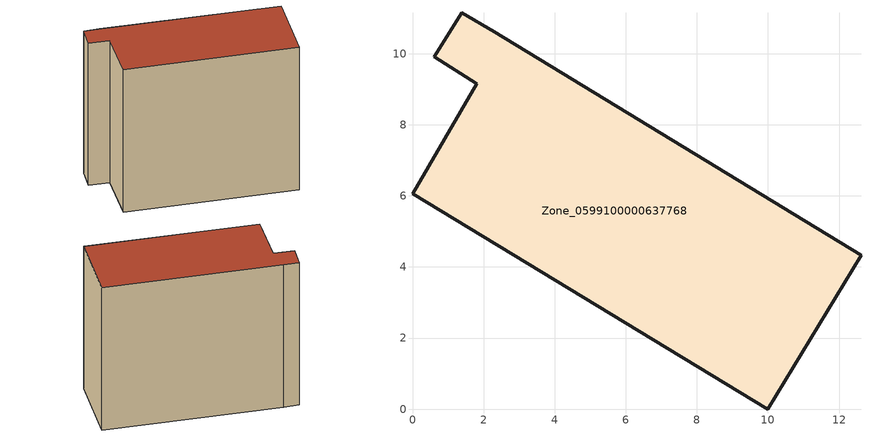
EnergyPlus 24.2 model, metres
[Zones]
Zone_0599100000637768
 floor ground (C_G): 12.62,4.33 10,0 0,6.06 1.81,9.15 0.61,9.91 1.39,11.15 2.3,10.62 z0
 wall outside (C_F): 0.61,9.91 1.81,9.15 0,6.06 10,0 12.62,4.33 2.3,10.62 1.39,11.15 0.61,9.91 z0:10.96
 roof outside (C_R): 12.62,4.33 2.3,10.62 1.39,11.15 0.61,9.91 1.81,9.15 0,6.06 10,0 z10.96
[BUILDING]
Pand.0599100000637768: North Axis=0; Terrain=City; Loads Convergence Tolerance Value=0.04; Temperature Convergence Tolerance Value=0.4; Solar Distribution=FullExterior; Maximum Number of Warmup Days=25; Minimum Number of Warmup Days=1
[Site:Location]
Rotterdam.The.Hague.AP_ZH_NLD Design_Conditions: Latitude=51.96; Longitude=4.45; Time Zone=1; Elevation=-4.5
[SITE:GROUNDTEMPERATURE:BUILDINGSURFACE]
18, 18, 18, 18, 18, 18, 18, 18, 18, 18, 18, 18
[MATERIAL] Thermal Absorptance=0.9; Solar Absorptance=0.7; Visible Absorptance=0.7
Name | Roughness | Thickness | Conductivity | Density | Specific Heat
G.TI.1946 | MediumSmooth | 0.15 | 1 | 540 | 1210
F.TI.1946 | Rough | 0.3 | 0.857143 | 1920 | 840
R.TI.1946 | MediumRough | 0.2 | 0.1 | 1500 | 1000
[CONSTRUCTION]
C_G: G.TI.1946
C_F: F.TI.1946
C_R: R.TI.1946
[ZONE]
Zone_0599100000637768: Type=1; Multiplier=1; Ceiling Height=Autocalculate; Volume=Autocalculate; Floor Area=autocalculate; Part of Total Floor Area=Yes
[ZONEINFILTRATION:DESIGNFLOWRATE]
Infil_Zone_0599100000637768: Zone or ZoneList or Space or SpaceList=Zone_0599100000637768; Schedule=AlwaysOn; Design Flow Rate Calculation Method=Flow/Area; Flow Rate per Floor Area=0.003; Constant Term Coefficient=1; Temperature Term Coefficient=0; Velocity Term Coefficient=0; Velocity Squared Term Coefficient=0
[HVACTEMPLATE:ZONE:IDEALLOADSAIRSYSTEM]
Zone_0599100000637768: Maximum Heating Supply Air Temperature=50; Minimum Cooling Supply Air Temperature=13; Maximum Heating Supply Air Humidity Ratio=0.0156; Minimum Cooling Supply Air Humidity Ratio=0.0077; Heating Limit=NoLimit; Cooling Limit=NoLimit; Dehumidification Control Type=ConstantSensibleHeatRatio; Cooling Sensible Heat Ratio=0.7; Dehumidification Setpoint=60; Humidification Control Type=None; Humidification Setpoint=30; Outdoor Air Method=None; Outdoor Air Flow Rate per Person=0.00944; Outdoor Air Flow Rate per Zone Floor Area=0; Outdoor Air Flow Rate per Zone=0; Demand Controlled Ventilation Type=None; Outdoor Air Economizer Type=NoEconomizer; Heat Recovery Type=None; Sensible Heat Recovery Effectiveness=0.7; Latent Heat Recovery Effectiveness=0.65
[ZONECONTROL:THERMOSTAT]
ThermostatControl_Zone_0599100000637768: Zone or ZoneList=Zone_0599100000637768; Control Type Schedule=DualSetpointControlType; Control 1=Thermostat_Zone_0599100000637768; Temperature Difference Between Cutout And Setpoint=0
[THERMOSTATSETPOINT:DUALSETPOINT]
Thermostat_Zone_0599100000637768: Heating Setpoint Temperature Schedule=HeatingSetpoint_Zone_0599100000637768; Cooling Setpoint Temperature Schedule=CoolingSetpoint_Zone_0599100000637768
[SCHEDULE:COMPACT]
HeatingSetpoint_Zone_0599100000637768: Through: 12/31, For: AllDays, Until: 24:00, 21
CoolingSetpoint_Zone_0599100000637768: Through: 12/31, For: AllDays, Until: 24:00, 24
DualSetpointControlType: Through: 12/31, For: AllDays, Until: 24:00, 4
AlwaysOn: Through: 12/31, For: AllDays, Until: 24:00, 1
